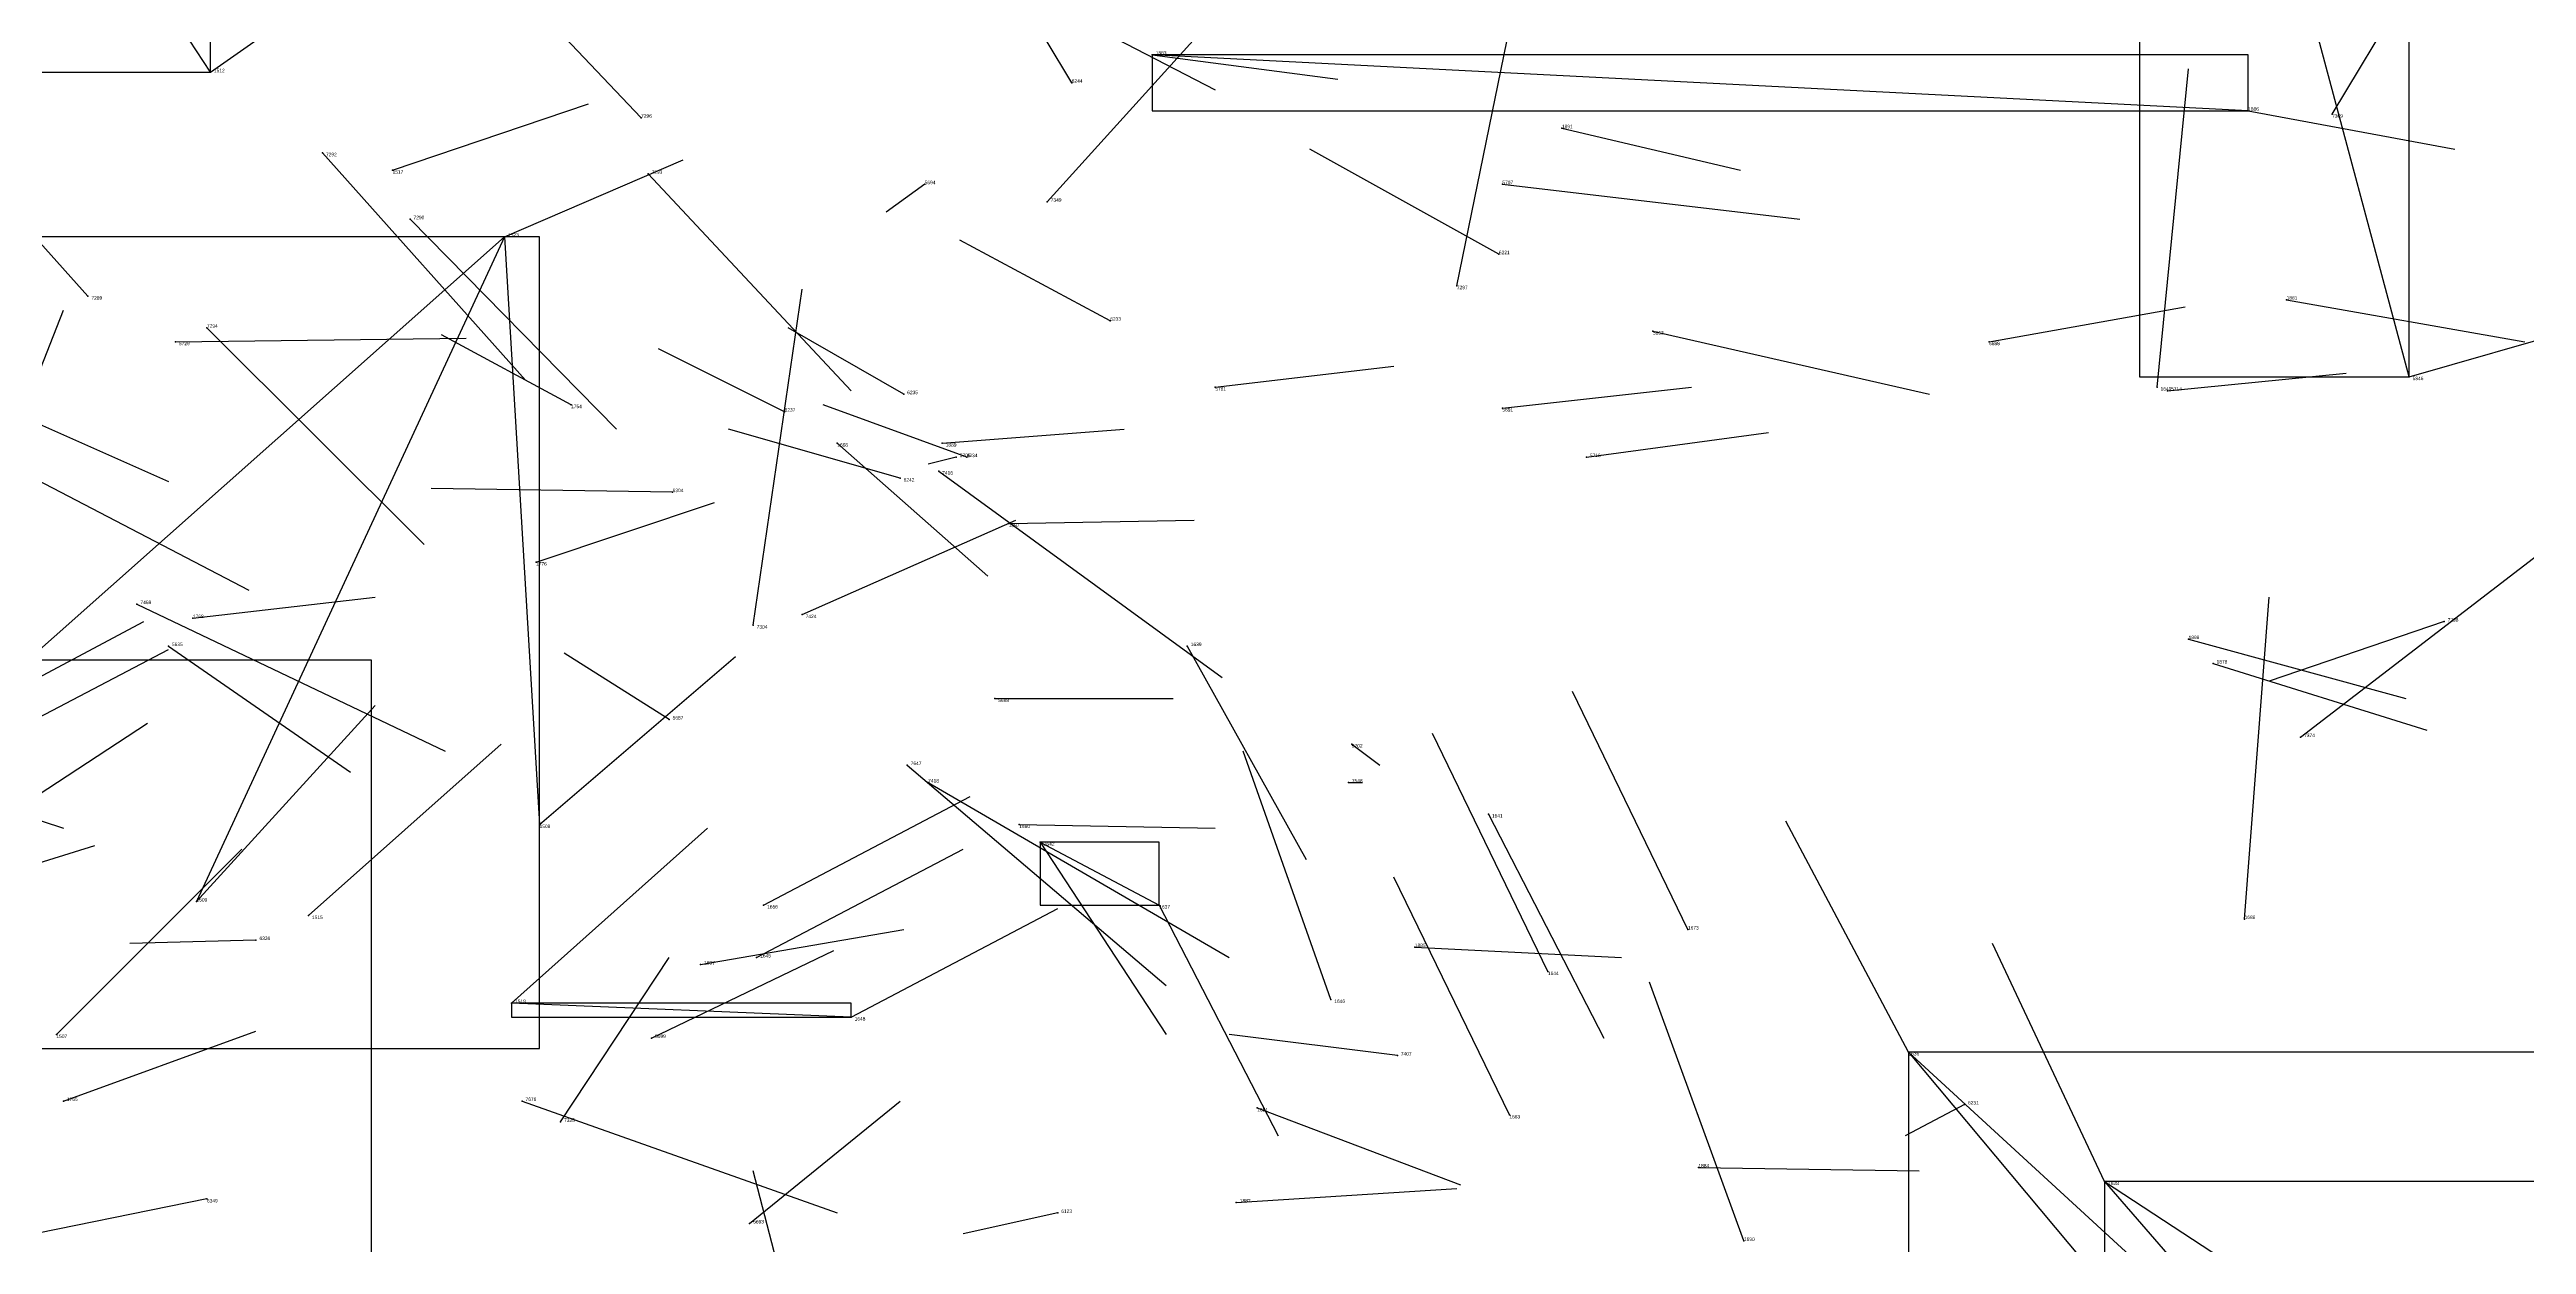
# Model space of a CAD drawing. Extents: x 59.1 to 70.8, y 600.3 to 605.1.
# Drawn here: x 65.823 to 66.531, y 604.11 to 604.452 of the extents above; entities that cross this region are included whole.
import ezdxf

# ---------------------------------------------------------------- set-up
doc = ezdxf.new("R2010")
doc.units = 0
for name, color, linetype in [('Clients', 3, 'CONTINUOUS'), ('Facilities', 3, 'CONTINUOUS'), ('Facilities_lines', 3, 'CONTINUOUS'), ('Min_max_boxes', 1, 'CONTINUOUS'), ('Normals', 1, 'CONTINUOUS'), ('Source_points', 5, 'CONTINUOUS'), ('Text', 3, 'CONTINUOUS')]:
    doc.layers.add(name, color=color, linetype=linetype)

msp = doc.modelspace()

# ---------------------------------------------------------------- linework, layer by layer
at = {"layer": 'Clients', "color": 5}
for p in [(66.138, 604.45, 449.294), (65.963, 604.23, 452.903), (65.865, 604.208, 452.961), (66.14, 604.207, 452.703), (65.955, 604.179, 452.932)]:
    msp.add_point(p, dxfattribs=at)
at = {"layer": 'Facilities', "color": 3}
for p in [(65.869, 604.445, 452.855), (66.115, 604.442, 457.058), (65.992, 604.432, 458.661), (66.451, 604.434, 449.082), (66.475, 604.433, 461.139), (66.255, 604.429, 449.265), (65.901, 604.422, 458.724), (65.921, 604.417, 452.708), (65.994, 604.416, 458.685), (66.073, 604.413, 454.942), (66.238, 604.413, 454.162), (65.926, 604.403, 458.68), (66.108, 604.408, 460.036), (65.953, 604.398, 452.803), (66.237, 604.393, 457.469), (66.225, 604.384, 462.049), (65.834, 604.381, 458.776), (66.462, 604.38, 449.057), (65.859, 604.368, 455.672), (65.868, 604.372, 458.725), (66.126, 604.374, 457.437), (66.281, 604.371, 454.137), (66.377, 604.368, 453.679), (66.067, 604.353, 457.383), (66.156, 604.355, 453.705), (66.425, 604.355, 452.939), (66.428, 604.354, 453.821), (66.497, 604.358, 453.682), (65.972, 604.35, 448.354), (66.033, 604.348, 457.433), (66.238, 604.349, 453.697), (66.048, 604.339, 452.755), (66.078, 604.339, 449.486), (66.082, 604.335, 454.97), (66.085, 604.335, 457.016), (66.262, 604.335, 453.789), (66.001, 604.325, 456.969), (66.066, 604.329, 457.055), (66.077, 604.331, 460.381), (66.097, 604.316, 449.425), (65.962, 604.305, 449.51), (65.848, 604.293, 460.836), (66.038, 604.29, 460.194), (65.864, 604.289, 449.218), (66.024, 604.287, 462.004), (66.434, 604.283, 449.121), (66.507, 604.288, 462.3), (65.857, 604.281, 453.94), (66.148, 604.281, 452.707), (66.441, 604.276, 449.008), (66.093, 604.266, 453.753), (66, 604.26, 453.698), (66.466, 604.255, 461.437), (66.068, 604.247, 459.128), (66.195, 604.253, 454.879), (66.074, 604.242, 460.296), (66.194, 604.242, 462.681), (66.234, 604.233, 452.658), (66.1, 604.23, 452.839), (66.106, 604.225, 452.767), (66.027, 604.207, 452.821), (65.897, 604.204, 452.889), (66.291, 604.2, 452.596), (66.45, 604.203, 452.962), (65.882, 604.197, 457.423), (66.025, 604.192, 452.847), (66.213, 604.195, 449.151), (66.009, 604.19, 449.4), (66.251, 604.188, 452.558), (66.189, 604.18, 452.641), (65.825, 604.17, 452.953), (65.995, 604.169, 453.996), (66.052, 604.175, 452.871), (66.208, 604.164, 460.682), (66.354, 604.165, 452.54), (65.827, 604.151, 449.418), (65.958, 604.151, 460.617), (66.168, 604.149, 452.718), (66.37, 604.15, 457.493), (65.969, 604.145, 462.154), (66.24, 604.147, 452.583), (66.294, 604.132, 449.36), (66.41, 604.128, 452.479), (65.868, 604.123, 457.012), (66.162, 604.122, 449.285), (66.023, 604.116, 453.969), (66.111, 604.119, 457.513), (66.307, 604.111, 452.526)]:
    msp.add_point(p, dxfattribs=at)
at = {"layer": 'Facilities_lines', "color": 3}
for p, q in [((66.497, 604.358, 453.682), (66.42, 604.645, 453.645)), ((65.869, 604.445, 452.855), (65.792, 604.563, 452.866)), ((66.451, 604.434, 449.082), (66.138, 604.45, 449.294)), ((65.953, 604.398, 452.803), (65.692, 604.166, 453.071)), ((65.953, 604.398, 452.803), (65.865, 604.208, 452.961)), ((65.953, 604.398, 452.803), (65.963, 604.23, 452.903)), ((66.106, 604.225, 452.767), (66.14, 604.207, 452.703)), ((66.052, 604.175, 452.871), (65.955, 604.179, 452.932)), ((66.354, 604.165, 452.54), (66.602, 603.937, 452.226)), ((66.354, 604.165, 452.54), (66.491, 604.001, 452.347)), ((66.41, 604.128, 452.479), (66.546, 603.971, 452.286)), ((66.41, 604.128, 452.479), (66.604, 604.001, 452.276))]:
    msp.add_line(p, q, dxfattribs=at)
at = {"layer": 'Min_max_boxes', "color": 1}
for p, q in [((66.42, 604.645, 453.645), (66.42, 604.358, 453.645)), ((66.42, 604.645, 453.682), (66.42, 604.358, 453.682)), ((66.497, 604.358, 453.645), (66.497, 604.645, 453.645)), ((66.497, 604.358, 453.682), (66.497, 604.645, 453.682)), ((65.869, 604.445, 452.855), (65.869, 604.563, 452.855)), ((65.869, 604.445, 452.866), (65.869, 604.563, 452.866)), ((65.792, 604.445, 452.855), (65.869, 604.445, 452.855)), ((65.792, 604.445, 452.866), (65.869, 604.445, 452.866)), ((65.869, 604.445, 452.855), (65.869, 604.445, 452.866)), ((66.451, 604.45, 449.082), (66.138, 604.45, 449.082)), ((66.138, 604.45, 449.082), (66.138, 604.434, 449.082)), ((66.451, 604.45, 449.294), (66.138, 604.45, 449.294)), ((66.138, 604.45, 449.294), (66.138, 604.434, 449.294)), ((66.138, 604.45, 449.082), (66.138, 604.45, 449.294)), ((66.451, 604.434, 449.082), (66.451, 604.45, 449.082)), ((66.451, 604.434, 449.294), (66.451, 604.45, 449.294)), ((66.451, 604.45, 449.082), (66.451, 604.45, 449.294)), ((66.138, 604.434, 449.082), (66.451, 604.434, 449.082)), ((66.138, 604.434, 449.294), (66.451, 604.434, 449.294)), ((66.138, 604.434, 449.082), (66.138, 604.434, 449.294)), ((66.451, 604.434, 449.082), (66.451, 604.434, 449.294)), ((65.963, 604.398, 452.803), (65.692, 604.398, 452.803)), ((65.963, 604.398, 453.071), (65.692, 604.398, 453.071)), ((65.963, 604.166, 452.803), (65.963, 604.398, 452.803)), ((65.963, 604.166, 453.071), (65.963, 604.398, 453.071)), ((65.963, 604.398, 452.803), (65.963, 604.398, 453.071)), ((66.42, 604.358, 453.645), (66.497, 604.358, 453.645)), ((66.42, 604.358, 453.682), (66.497, 604.358, 453.682)), ((66.42, 604.358, 453.645), (66.42, 604.358, 453.682)), ((66.497, 604.358, 453.645), (66.497, 604.358, 453.682)), ((65.915, 604.277, 449.484), (65.606, 604.277, 449.484)), ((65.915, 604.277, 449.58), (65.606, 604.277, 449.58)), ((65.915, 603.383, 449.484), (65.915, 604.277, 449.484)), ((65.915, 603.383, 449.58), (65.915, 604.277, 449.58)), ((65.915, 604.277, 449.484), (65.915, 604.277, 449.58)), ((66.14, 604.225, 452.703), (66.106, 604.225, 452.703)), ((66.106, 604.225, 452.703), (66.106, 604.207, 452.703)), ((66.14, 604.225, 452.767), (66.106, 604.225, 452.767)), ((66.106, 604.225, 452.767), (66.106, 604.207, 452.767)), ((66.106, 604.225, 452.703), (66.106, 604.225, 452.767)), ((66.14, 604.207, 452.703), (66.14, 604.225, 452.703)), ((66.14, 604.207, 452.767), (66.14, 604.225, 452.767)), ((66.14, 604.225, 452.703), (66.14, 604.225, 452.767)), ((66.106, 604.207, 452.703), (66.14, 604.207, 452.703)), ((66.106, 604.207, 452.767), (66.14, 604.207, 452.767)), ((66.106, 604.207, 452.703), (66.106, 604.207, 452.767)), ((66.14, 604.207, 452.703), (66.14, 604.207, 452.767)), ((66.052, 604.179, 452.871), (65.955, 604.179, 452.871)), ((65.955, 604.179, 452.871), (65.955, 604.175, 452.871)), ((66.052, 604.179, 452.932), (65.955, 604.179, 452.932)), ((65.955, 604.179, 452.932), (65.955, 604.175, 452.932)), ((65.955, 604.179, 452.871), (65.955, 604.179, 452.932)), ((66.052, 604.175, 452.871), (66.052, 604.179, 452.871)), ((66.052, 604.175, 452.932), (66.052, 604.179, 452.932)), ((66.052, 604.179, 452.871), (66.052, 604.179, 452.932)), ((65.955, 604.175, 452.871), (66.052, 604.175, 452.871)), ((65.955, 604.175, 452.932), (66.052, 604.175, 452.932)), ((65.955, 604.175, 452.871), (65.955, 604.175, 452.932)), ((66.052, 604.175, 452.871), (66.052, 604.175, 452.932)), ((65.692, 604.166, 452.803), (65.963, 604.166, 452.803)), ((65.692, 604.166, 453.071), (65.963, 604.166, 453.071)), ((65.963, 604.166, 452.803), (65.963, 604.166, 453.071)), ((66.602, 604.165, 452.226), (66.354, 604.165, 452.226)), ((66.354, 604.165, 452.226), (66.354, 603.937, 452.226)), ((66.602, 604.165, 452.54), (66.354, 604.165, 452.54)), ((66.354, 604.165, 452.54), (66.354, 603.937, 452.54)), ((66.354, 604.165, 452.226), (66.354, 604.165, 452.54)), ((66.604, 604.128, 452.276), (66.41, 604.128, 452.276)), ((66.41, 604.128, 452.276), (66.41, 603.971, 452.276)), ((66.604, 604.128, 452.479), (66.41, 604.128, 452.479)), ((66.41, 604.128, 452.479), (66.41, 603.971, 452.479)), ((66.41, 604.128, 452.276), (66.41, 604.128, 452.479))]:
    msp.add_line(p, q, dxfattribs=at)
at = {"layer": 'Normals', "color": 1}
for p, q in [((66.475, 604.433, 461.139), (66.526, 604.518, 461.127)), ((65.992, 604.432, 458.661), (65.938, 604.489, 458.6)), ((65.869, 604.445, 452.855), (65.926, 604.485, 452.927)), ((66.067, 604.486, 460.634), (66.156, 604.44, 460.64)), ((66.115, 604.442, 457.058), (66.094, 604.477, 457.149)), ((66.225, 604.384, 462.049), (66.244, 604.477, 462.017)), ((66.108, 604.408, 460.036), (66.156, 604.461, 460.106)), ((65.834, 604.381, 458.776), (65.773, 604.449, 458.735)), ((66.138, 604.45, 449.294), (66.191, 604.443, 449.379)), ((66.425, 604.355, 452.939), (66.434, 604.446, 452.897)), ((65.921, 604.417, 452.708), (65.977, 604.436, 452.788)), ((66.451, 604.434, 449.082), (66.51, 604.423, 449.162)), ((66.255, 604.429, 449.265), (66.306, 604.417, 449.35)), ((65.901, 604.422, 458.724), (65.959, 604.357, 458.773)), ((65.953, 604.398, 452.803), (66.004, 604.42, 452.886)), ((66.237, 604.393, 457.469), (66.183, 604.423, 457.548)), ((65.994, 604.416, 458.685), (66.052, 604.354, 458.738)), ((66.073, 604.413, 454.942), (66.062, 604.405, 455.041)), ((66.238, 604.413, 454.162), (66.323, 604.403, 454.214)), ((65.926, 604.403, 458.68), (65.985, 604.343, 458.734)), ((66.126, 604.374, 457.437), (66.083, 604.397, 457.524)), ((66.024, 604.287, 462.004), (66.038, 604.383, 462.027)), ((65.796, 604.298, 462.051), (65.827, 604.377, 462.104)), ((66.377, 604.368, 453.679), (66.433, 604.378, 453.761)), ((66.462, 604.38, 449.057), (66.53, 604.368, 449.129)), ((65.859, 604.368, 455.672), (65.942, 604.369, 455.728)), ((65.868, 604.372, 458.725), (65.93, 604.31, 458.773)), ((65.972, 604.35, 448.354), (65.935, 604.37, 448.445)), ((66.067, 604.353, 457.383), (66.034, 604.372, 457.475)), ((66.281, 604.371, 454.137), (66.36, 604.353, 454.196)), ((66.497, 604.358, 453.682), (66.553, 604.374, 453.763)), ((65.783, 604.361, 459.097), (65.857, 604.328, 459.156)), ((66.033, 604.348, 457.433), (65.997, 604.366, 457.525)), ((66.156, 604.355, 453.705), (66.207, 604.361, 453.791)), ((66.238, 604.349, 453.697), (66.292, 604.355, 453.781)), ((66.428, 604.354, 453.821), (66.479, 604.359, 453.907)), ((66.085, 604.335, 457.016), (66.044, 604.35, 457.106)), ((66.066, 604.329, 457.055), (66.017, 604.343, 457.141)), ((66.048, 604.339, 452.755), (66.091, 604.301, 452.837)), ((66.078, 604.339, 449.486), (66.13, 604.343, 449.571)), ((66.262, 604.335, 453.789), (66.314, 604.342, 453.874)), ((65.807, 604.335, 459.158), (65.88, 604.297, 459.214)), ((66.082, 604.335, 454.97), (66.074, 604.333, 455.07)), ((66.001, 604.325, 456.969), (65.932, 604.326, 457.042)), ((66.077, 604.331, 460.381), (66.158, 604.272, 460.374)), ((65.962, 604.305, 449.51), (66.013, 604.322, 449.594)), ((66.038, 604.29, 460.194), (66.099, 604.317, 460.268)), ((66.097, 604.316, 449.425), (66.15, 604.317, 449.51)), ((66.466, 604.255, 461.437), (66.544, 604.315, 461.419)), ((65.848, 604.293, 460.836), (65.936, 604.251, 460.858)), ((65.864, 604.289, 449.218), (65.916, 604.295, 449.303)), ((66.45, 604.203, 452.962), (66.457, 604.295, 452.923)), ((65.788, 604.255, 453.085), (65.85, 604.288, 453.156)), ((66.434, 604.283, 449.121), (66.496, 604.266, 449.198)), ((66.507, 604.288, 462.3), (66.457, 604.271, 462.385)), ((65.796, 604.248, 453.016), (65.857, 604.28, 453.088)), ((65.857, 604.281, 453.94), (65.909, 604.245, 454.017)), ((65.963, 604.23, 452.903), (66.019, 604.278, 452.97)), ((66, 604.26, 453.698), (65.97, 604.279, 453.792)), ((66.148, 604.281, 452.707), (66.182, 604.22, 452.778)), ((66.441, 604.276, 449.008), (66.502, 604.257, 449.085)), ((66.291, 604.2, 452.596), (66.258, 604.268, 452.53)), ((65.865, 604.208, 452.961), (65.916, 604.264, 453.027)), ((66.093, 604.266, 453.753), (66.144, 604.266, 453.839)), ((65.75, 604.254, 454.58), (65.827, 604.229, 454.522)), ((65.79, 604.219, 452.956), (65.851, 604.259, 453.024)), ((66.251, 604.188, 452.558), (66.218, 604.256, 452.492)), ((65.897, 604.204, 452.889), (65.952, 604.253, 452.957)), ((66.068, 604.247, 459.128), (66.142, 604.184, 459.152)), ((66.189, 604.18, 452.641), (66.164, 604.251, 452.576)), ((66.195, 604.253, 454.879), (66.203, 604.247, 454.978)), ((66.074, 604.242, 460.296), (66.16, 604.192, 460.309)), ((66.194, 604.242, 462.681), (66.198, 604.242, 462.781)), ((66.027, 604.207, 452.821), (66.086, 604.238, 452.895)), ((66.234, 604.233, 452.658), (66.267, 604.169, 452.728)), ((65.955, 604.179, 452.932), (66.011, 604.229, 452.998)), ((66.1, 604.23, 452.839), (66.156, 604.229, 452.922)), ((66.354, 604.165, 452.54), (66.319, 604.231, 452.474)), ((65.781, 604.207, 449.341), (65.836, 604.224, 449.423)), ((65.825, 604.17, 452.953), (65.878, 604.223, 453.019)), ((66.025, 604.192, 452.847), (66.084, 604.223, 452.921)), ((66.106, 604.225, 452.767), (66.142, 604.17, 452.842)), ((66.24, 604.147, 452.583), (66.207, 604.215, 452.517)), ((66.052, 604.175, 452.871), (66.111, 604.206, 452.945)), ((66.14, 604.207, 452.703), (66.174, 604.141, 452.77)), ((66.009, 604.19, 449.4), (66.067, 604.2, 449.481)), ((65.882, 604.197, 457.423), (65.846, 604.196, 457.516)), ((65.969, 604.145, 462.154), (66, 604.192, 462.237)), ((65.995, 604.169, 453.996), (66.047, 604.194, 454.077)), ((66.213, 604.195, 449.151), (66.272, 604.192, 449.231)), ((66.41, 604.128, 452.479), (66.378, 604.196, 452.413)), ((66.307, 604.111, 452.526), (66.28, 604.185, 452.464)), ((65.827, 604.151, 449.418), (65.882, 604.171, 449.499)), ((66.208, 604.164, 460.682), (66.16, 604.17, 460.769)), ((65.958, 604.151, 460.617), (66.048, 604.119, 460.588)), ((66.023, 604.116, 453.969), (66.066, 604.151, 454.052)), ((66.168, 604.149, 452.718), (66.226, 604.127, 452.796)), ((66.37, 604.15, 457.493), (66.353, 604.141, 457.591)), ((66.044, 604.054, 448.521), (66.024, 604.131, 448.582)), ((66.294, 604.132, 449.36), (66.357, 604.131, 449.437)), ((65.868, 604.123, 457.012), (65.809, 604.111, 457.092)), ((66.162, 604.122, 449.285), (66.225, 604.126, 449.363)), ((66.111, 604.119, 457.513), (66.084, 604.113, 457.609))]:
    msp.add_line(p, q, dxfattribs=at)
at = {"layer": 'Source_points', "color": 5}
for p in [(65.869, 604.445, 452.855), (66.138, 604.45, 449.294), (66.115, 604.442, 457.058), (65.992, 604.432, 458.661), (66.451, 604.434, 449.082), (66.475, 604.433, 461.139), (66.255, 604.429, 449.265), (65.901, 604.422, 458.724), (65.921, 604.417, 452.708), (65.994, 604.416, 458.685), (66.073, 604.413, 454.942), (66.238, 604.413, 454.162), (65.926, 604.403, 458.68), (66.108, 604.408, 460.036), (65.953, 604.398, 452.803), (66.237, 604.393, 457.469), (66.225, 604.384, 462.049), (65.834, 604.381, 458.776), (66.462, 604.38, 449.057), (65.859, 604.368, 455.672), (65.868, 604.372, 458.725), (66.126, 604.374, 457.437), (66.281, 604.371, 454.137), (66.377, 604.368, 453.679), (66.067, 604.353, 457.383), (66.156, 604.355, 453.705), (66.425, 604.355, 452.939), (66.428, 604.354, 453.821), (66.497, 604.358, 453.682), (65.972, 604.35, 448.354), (66.033, 604.348, 457.433), (66.238, 604.349, 453.697), (66.048, 604.339, 452.755), (66.078, 604.339, 449.486), (66.082, 604.335, 454.97), (66.085, 604.335, 457.016), (66.262, 604.335, 453.789), (66.001, 604.325, 456.969), (66.066, 604.329, 457.055), (66.077, 604.331, 460.381), (66.097, 604.316, 449.425), (65.962, 604.305, 449.51), (65.848, 604.293, 460.836), (66.038, 604.29, 460.194), (65.864, 604.289, 449.218), (66.024, 604.287, 462.004), (66.434, 604.283, 449.121), (66.507, 604.288, 462.3), (65.857, 604.281, 453.94), (66.148, 604.281, 452.707), (66.441, 604.276, 449.008), (66.093, 604.266, 453.753), (66, 604.26, 453.698), (66.466, 604.255, 461.437), (66.068, 604.247, 459.128), (66.195, 604.253, 454.879), (66.074, 604.242, 460.296), (66.194, 604.242, 462.681), (66.234, 604.233, 452.658), (65.963, 604.23, 452.903), (66.1, 604.23, 452.839), (66.106, 604.225, 452.767), (65.865, 604.208, 452.961), (66.027, 604.207, 452.821), (66.14, 604.207, 452.703), (65.897, 604.204, 452.889), (66.291, 604.2, 452.596), (66.45, 604.203, 452.962), (65.882, 604.197, 457.423), (66.025, 604.192, 452.847), (66.213, 604.195, 449.151), (66.009, 604.19, 449.4), (66.251, 604.188, 452.558), (65.955, 604.179, 452.932), (66.189, 604.18, 452.641), (65.825, 604.17, 452.953), (65.995, 604.169, 453.996), (66.052, 604.175, 452.871), (66.208, 604.164, 460.682), (66.354, 604.165, 452.54), (65.827, 604.151, 449.418), (65.958, 604.151, 460.617), (66.168, 604.149, 452.718), (66.37, 604.15, 457.493), (65.969, 604.145, 462.154), (66.24, 604.147, 452.583), (66.294, 604.132, 449.36), (66.41, 604.128, 452.479), (65.868, 604.123, 457.012), (66.162, 604.122, 449.285), (66.023, 604.116, 453.969), (66.111, 604.119, 457.513), (66.307, 604.111, 452.526)]:
    msp.add_point(p, dxfattribs=at)

# ---------------------------------------------------------------- texts
at = {"layer": 'Text', "color": 3}
for s, p in [('1512', (65.87, 604.445, 452.855)), ('1883', (66.139, 604.45, 449.294)), ('6244', (66.115, 604.442, 457.058)), ('7296', (65.992, 604.432, 458.661)), ('1886', (66.451, 604.434, 449.082)), ('7369', (66.475, 604.432, 461.139)), ('1891', (66.255, 604.429, 449.265)), ('7292', (65.902, 604.421, 458.724)), ('1517', (65.921, 604.416, 452.708)), ('7293', (65.995, 604.416, 458.685)), ('5694', (66.073, 604.413, 454.942)), ('5707', (66.238, 604.413, 454.162)), ('7290', (65.927, 604.403, 458.68)), ('7349', (66.109, 604.408, 460.036)), ('1523', (65.954, 604.398, 452.803)), ('6221', (66.237, 604.393, 457.469)), ('7297', (66.225, 604.383, 462.049)), ('7289', (65.835, 604.38, 458.776)), ('6233', (66.126, 604.374, 457.437)), ('1881', (66.462, 604.38, 449.057)), ('5729', (65.86, 604.367, 455.672)), ('7294', (65.868, 604.372, 458.725)), ('5663', (66.281, 604.37, 454.137)), ('5688', (66.377, 604.367, 453.679)), ('6235', (66.068, 604.353, 457.383)), ('5761', (66.156, 604.354, 453.705)), ('1649', (66.426, 604.354, 452.939)), ('5714', (66.429, 604.354, 453.821)), ('5846', (66.498, 604.357, 453.682)), ('1754', (65.972, 604.349, 448.354)), ('6237', (66.033, 604.348, 457.433)), ('5691', (66.238, 604.348, 453.697)), ('1668', (66.048, 604.338, 452.755)), ('1889', (66.079, 604.338, 449.486)), ('5705', (66.083, 604.335, 454.97)), ('6234', (66.085, 604.335, 457.016)), ('5716', (66.263, 604.335, 453.789)), ('6304', (66.001, 604.325, 456.969)), ('6242', (66.067, 604.328, 457.055)), ('7416', (66.078, 604.33, 460.381)), ('1887', (66.097, 604.315, 449.425)), ('1776', (65.962, 604.304, 449.51)), ('7459', (65.849, 604.293, 460.836)), ('1768', (65.864, 604.289, 449.218)), ('7424', (66.039, 604.289, 460.194)), ('7304', (66.025, 604.286, 462.004)), ('1898', (66.434, 604.283, 449.121)), ('7298', (66.508, 604.288, 462.3)), ('5635', (65.858, 604.281, 453.94)), ('1639', (66.149, 604.281, 452.707)), ('1878', (66.442, 604.276, 449.008)), ('5687', (66.001, 604.26, 453.698)), ('5698', (66.094, 604.265, 453.753)), ('7374', (66.467, 604.255, 461.437)), ('7647', (66.069, 604.247, 459.128)), ('5702', (66.195, 604.252, 454.879)), ('7418', (66.074, 604.242, 460.296)), ('7548', (66.195, 604.242, 462.681)), ('1641', (66.235, 604.232, 452.658)), ('1508', (65.963, 604.229, 452.903)), ('1660', (66.1, 604.229, 452.839)), ('1642', (66.107, 604.224, 452.767)), ('1509', (65.865, 604.208, 452.961)), ('1656', (66.028, 604.206, 452.821)), ('1637', (66.14, 604.206, 452.703)), ('6336', (65.883, 604.197, 457.423)), ('1515', (65.898, 604.203, 452.889)), ('1673', (66.291, 604.2, 452.596)), ('1686', (66.45, 604.203, 452.962)), ('1897', (66.01, 604.19, 449.4)), ('1645', (66.026, 604.192, 452.847)), ('1885', (66.213, 604.195, 449.151)), ('1644', (66.251, 604.187, 452.558)), ('1518', (65.956, 604.179, 452.932)), ('1646', (66.19, 604.179, 452.641)), ('1507', (65.825, 604.169, 452.953)), ('5599', (65.996, 604.169, 453.996)), ('1648', (66.053, 604.174, 452.871)), ('7407', (66.209, 604.164, 460.682)), ('1636', (66.354, 604.164, 452.54)), ('1765', (65.828, 604.151, 449.418)), ('7676', (65.959, 604.151, 460.617)), ('1651', (66.168, 604.148, 452.718)), ('6231', (66.371, 604.15, 457.493)), ('7325', (65.97, 604.145, 462.154)), ('1663', (66.24, 604.146, 452.583)), ('1884', (66.294, 604.132, 449.36)), ('1628', (66.411, 604.127, 452.479)), ('6349', (65.868, 604.122, 457.012)), ('6123', (66.112, 604.119, 457.513)), ('1882', (66.163, 604.122, 449.285)), ('5693', (66.024, 604.116, 453.969)), ('1690', (66.307, 604.111, 452.526))]:
    msp.add_text(s, height=0.001, dxfattribs=at).set_placement(p)

doc.saveas('drawing.dxf')
